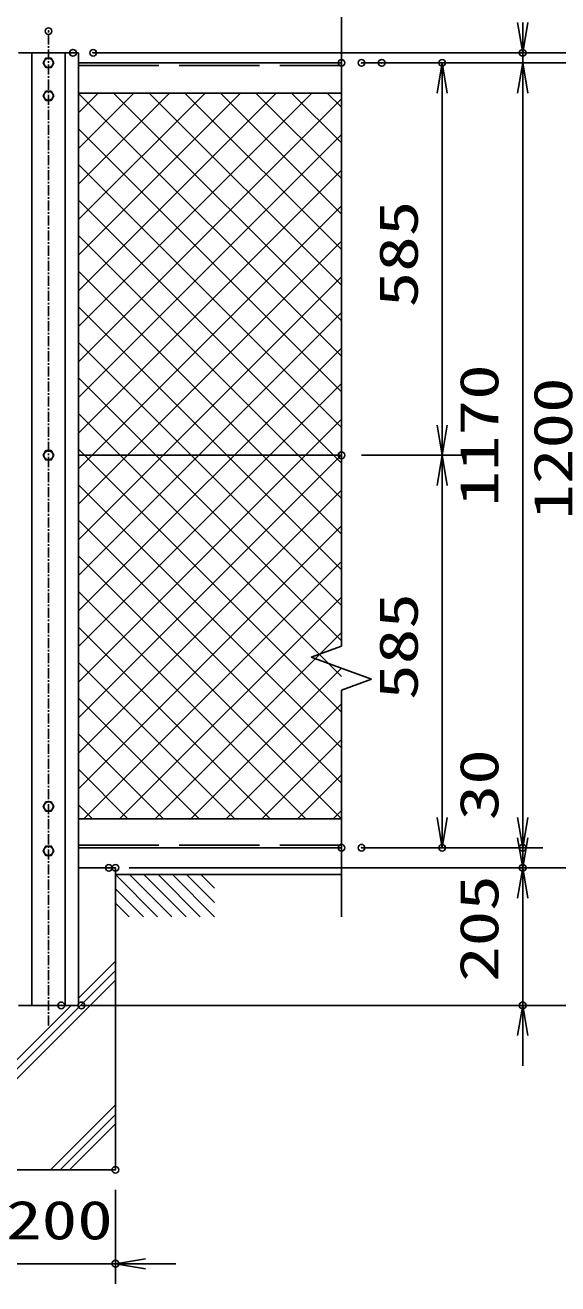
# Model space of a CAD drawing. Units: millimetres, scale not verified. Extents: x -4455 to 4455, y -3150 to 3150.
# Drawn here: x -1522 to -728, y -9 to 1867 of the extents above; entities that cross this region are included whole.
import ezdxf
from ezdxf.enums import TextEntityAlignment as Align

# ---------------------------------------------------------------- set-up
doc = ezdxf.new("R2010")
doc.units = ezdxf.units.MM
doc.header["$LTSCALE"] = 20
doc.header["$PDMODE"] = 32
doc.header["$PDSIZE"] = 10
doc.linetypes.add('DASHED', pattern=[7.5, 6, -1.5])
doc.linetypes.add('USER1', pattern=[1.125, 0.75, -0.125, 0.125, -0.125])
for name, color, linetype, lineweight in [('0-0_1', 7, 'Continuous', 25), ('0-1_2', 7, 'Continuous', 25), ('0-2_0', 4, 'Continuous', 25), ('0-4_EXTCNT-LMEC0', 4, 'Continuous', 25)]:
    doc.layers.add(name, color=color, linetype=linetype, lineweight=lineweight)
doc.layers.add('0-5_DEFPOINTS', color=7, linetype='Continuous')
doc.styles.add('ＭＳ ゴシック', font='')
doc.styles.get('ＭＳ ゴシック').set_extended_font_data('MS Gothic')

# ---------------------------------------------------------------- blocks, each defined once
blk = doc.blocks.new('DARROWS')
at = {"layer": '0-2_0', "color": 2}
blk.add_line((0, 0), (-19.982, 0), dxfattribs=at)
blk.add_lwpolyline([(-20, -3.333), (0, 0), (-20, 3.333)], dxfattribs=at)
blk = doc.blocks.new('X41')
at = {"layer": '0-2_0'}
for p, q in [((63878.6, 93577.1), (70834.9, 100533.4)), ((63878.6, 94637.7), (69774.3, 100533.4)), ((63878.6, 95698.4), (68713.6, 100533.4)), ((63878.6, 96759), (67652.9, 100533.4)), ((63878.6, 97819.7), (66592.3, 100533.4)), ((63878.6, 98880.4), (65531.6, 100533.4)), ((63878.6, 99941), (64470.9, 100533.4)), ((71718.6, 92683.7), (63878.6, 100523.8)), ((63878.6, 92516.4), (71718.6, 100356.4)), ((71718.6, 93744.4), (64929.6, 100533.4)), ((71718.6, 94805.1), (65990.3, 100533.4)), ((71718.6, 95865.7), (67050.9, 100533.4)), ((71718.6, 96926.4), (68111.6, 100533.4)), ((71718.6, 97987), (69172.2, 100533.4)), ((71718.6, 99047.7), (70232.9, 100533.4)), ((71718.6, 100108.4), (71293.6, 100533.4)), ((71718.6, 91623.1), (63878.6, 99463.1)), ((63878.6, 91455.7), (71718.6, 99295.8)), ((71718.6, 90562.4), (63878.6, 98402.4)), ((63878.6, 90395.1), (71718.6, 98235.1)), ((71718.6, 89501.8), (63878.6, 97341.8)), ((63878.6, 89334.4), (71718.6, 97174.4)), ((71718.6, 88441.1), (63878.6, 96281.1)), ((63878.6, 88273.8), (71718.6, 96113.8)), ((71718.6, 87380.4), (63878.6, 95220.5)), ((63878.6, 87213.1), (71718.6, 95053.1)), ((71718.6, 86319.8), (63878.6, 94159.8)), ((63878.6, 86152.4), (71718.6, 93992.5)), ((71718.6, 85259.1), (63878.6, 93099.1)), ((63878.6, 85091.8), (71718.6, 92931.8)), ((71718.6, 84198.5), (63878.6, 92038.5)), ((63878.6, 84031.1), (71718.6, 91871.1)), ((71718.6, 83137.8), (63878.6, 90977.8)), ((63878.6, 82970.5), (71718.6, 90810.5)), ((71718.6, 82077.1), (63878.6, 89917.2)), ((63878.6, 81909.8), (71718.6, 89749.8)), ((71718.6, 81016.5), (63878.6, 88856.5)), ((63878.6, 80849.1), (71718.6, 88689.2)), ((71718.6, 79955.8), (63878.6, 87795.8)), ((63878.6, 79788.5), (71718.6, 87628.5)), ((71718.6, 78895.2), (63878.6, 86735.2)), ((64044.2, 78893.4), (71718.6, 86567.8)), ((70659.7, 78893.4), (63878.6, 85674.5)), ((65104.8, 78893.4), (71718.6, 85507.2)), ((69599, 78893.4), (63878.6, 84613.8)), ((66165.5, 78893.4), (71718.6, 84446.5)), ((68538.4, 78893.4), (63878.6, 83553.2)), ((67226.1, 78893.4), (71718.6, 83385.9)), ((67477.7, 78893.4), (63878.6, 82492.5)), ((68286.8, 78893.4), (71718.6, 82325.2)), ((66417, 78893.4), (63878.6, 81431.9)), ((69347.5, 78893.4), (71718.6, 81264.5)), ((65356.4, 78893.4), (63878.6, 80371.2)), ((70408.1, 78893.4), (71718.6, 80203.9)), ((64295.7, 78893.4), (63878.6, 79310.5)), ((71468.8, 78893.4), (71718.6, 79143.2))]:
    blk.add_line(p, q, dxfattribs=at)

msp = doc.modelspace()

# ---------------------------------------------------------------- linework, layer by layer
at = {"layer": '0-0_1', "color": 4}
for p, q in [((-1050.44, 1880.64), (-1050.44, 1795.99)), ((-1050.44, 1795.99), (-1050.44, 940.94)), ((-1095.44, 924.56), (-1050.44, 940.94)), ((-1095.44, 924.56), (-1005.44, 891.8)), ((-1050.44, 875.42), (-1005.44, 891.8)), ((-1050.44, 875.42), (-1050.44, 651.95)), ((-1050.44, 651.95), (-1050.44, 537.76)), ((-1387.25, 600.64), (-1324.38, 537.76)), ((-1366.04, 600.64), (-1303.17, 537.76)), ((-1344.82, 600.64), (-1281.95, 537.76)), ((-1323.61, 600.64), (-1260.74, 537.76)), ((-1302.4, 600.64), (-1239.53, 537.76)), ((-1281.18, 600.64), (-1239.53, 558.98)), ((-1259.97, 600.64), (-1239.53, 580.19)), ((-1387.25, 579.42), (-1345.59, 537.76)), ((-1387.25, 558.21), (-1366.8, 537.76)), ((-1442.44, 416.44), (-1387.25, 471.64)), ((-1587.25, 257.49), (-1387.25, 457.49)), ((-1587.25, 243.35), (-1387.25, 443.35)), ((-1587.25, 271.64), (-1453.25, 405.64)), ((-1483.89, 160.64), (-1387.25, 257.28)), ((-1469.75, 160.64), (-1387.25, 243.13)), ((-1455.6, 160.64), (-1387.25, 228.99))]:
    msp.add_line(p, q, dxfattribs=at)
at = {"layer": '0-0_1', "color": 4, "linetype": 'USER1'}
msp.add_line((-1486.94, 375.64), (-1486.94, 1857.95), dxfattribs=at)
at = {"layer": '0-0_1'}
for p, q in [((-1511.94, 1825.63), (-1511.94, 405.64)), ((-1461.94, 405.64), (-1461.94, 1825.63)), ((-1442.44, 405.64), (-1442.44, 1825.63)), ((-1442.44, 1810.64), (-1050.44, 1810.64)), ((-1442.44, 1765.64), (-1050.44, 1765.64)), ((-1050.44, 1225.64), (-1442.44, 1225.64)), ((-1442.44, 683.64), (-1050.44, 683.64)), ((-1442.44, 640.64), (-1050.44, 640.64)), ((-1442.44, 610.64), (-1387.25, 610.64)), ((-1387.25, 160.64), (-1387.25, 610.64)), ((-1387.25, 600.64), (-1050.44, 600.64)), ((-1387.25, 600.64), (-1237.25, 600.64)), ((-1531.44, 405.64), (-1442.44, 405.64)), ((-1587.25, 160.64), (-1387.25, 160.64))]:
    msp.add_line(p, q, dxfattribs=at)
at = {"layer": '0-0_1', "linetype": 'DASHED'}
for p, q in [((-1442.44, 1806.64), (-1050.44, 1806.64)), ((-1442.44, 644.64), (-1050.44, 644.64))]:
    msp.add_line(p, q, dxfattribs=at)
at = {"layer": '0-1_2'}
for p, q in [((-1482.94, 1768.56), (-1490.94, 1768.56)), ((-1478.94, 1761.64), (-1482.94, 1768.56)), ((-1490.94, 1754.71), (-1482.94, 1754.71)), ((-1482.94, 1754.71), (-1478.94, 1761.64)), ((-1482.94, 709.06), (-1490.94, 709.06)), ((-1490.94, 695.21), (-1482.94, 695.21)), ((-1478.94, 702.14), (-1482.94, 709.06)), ((-1482.94, 695.21), (-1478.94, 702.14))]:
    msp.add_line(p, q, dxfattribs=at)
for points in [[(-1478.94, 1810.64), (-1482.94, 1817.56), (-1490.94, 1817.56), (-1494.94, 1810.64), (-1490.94, 1803.71), (-1482.94, 1803.71)], [(-1478.94, 1225.64), (-1482.94, 1232.56), (-1490.94, 1232.56), (-1494.94, 1225.64), (-1490.94, 1218.71), (-1482.94, 1218.71)], [(-1478.94, 636.14), (-1482.94, 643.06), (-1490.94, 643.06), (-1494.94, 636.14), (-1490.94, 629.21), (-1482.94, 629.21)]]:
    msp.add_lwpolyline(points, close=True, dxfattribs=at)
for points in [[(-1490.94, 1768.56), (-1494.94, 1761.64), (-1490.94, 1754.71)], [(-1490.94, 709.06), (-1494.94, 702.14), (-1490.94, 695.21)]]:
    msp.add_lwpolyline(points, dxfattribs=at)
for centre in [(-1486.94, 1810.64), (-1486.94, 1761.64), (-1486.94, 1225.64), (-1486.94, 702.14), (-1486.94, 636.14)]:
    msp.add_circle(centre, 6.93, dxfattribs=at)
at = {"layer": '0-2_0', "color": 7}
msp.add_line((-1531.44, 1825.63), (-1442.44, 1825.63), dxfattribs=at)
at = {"layer": '0-2_0', "color": 1}
for p, q in [((-1420.44, 1825.63), (-750.37, 1825.63)), ((-1390.44, 1825.63), (-534.37, 1825.63)), ((-1020.44, 1810.64), (-870.44, 1810.64)), ((-990.44, 1810.64), (-750.37, 1810.64)), ((-990.44, 1810.64), (-640.37, 1810.64)), ((-960.44, 1810.64), (-750.37, 1810.64)), ((-1020.44, 1225.64), (-870.44, 1225.64)), ((-1020.44, 1225.64), (-870.44, 1225.64)), ((-1020.44, 640.64), (-750.37, 640.64)), ((-1020.44, 640.64), (-870.44, 640.64)), ((-990.44, 640.64), (-750.37, 640.64)), ((-1366.94, 610.64), (-750.37, 610.64)), ((-1366.94, 610.64), (-750.37, 610.64)), ((-1357.25, 610.64), (-640.37, 610.64)), ((-1437.94, 405.64), (-750.37, 405.64)), ((-1407.94, 405.64), (-534.37, 405.64)), ((-1387.25, 130.64), (-1387.25, -9.39))]:
    msp.add_line(p, q, dxfattribs=at)
at = {"layer": '0-2_0', "color": 2}
for p, q in [((-780.37, 1810.64), (-780.37, 1825.63)), ((-900.44, 1270.64), (-900.44, 1765.64)), ((-780.37, 1765.64), (-780.37, 685.64)), ((-780.37, 1765.64), (-780.37, 1720.64)), ((-900.44, 1180.64), (-900.44, 685.64)), ((-780.37, 685.64), (-780.37, 730.64)), ((-780.37, 655.64), (-780.37, 700.64)), ((-780.37, 640.64), (-780.37, 610.64)), ((-780.37, 610.64), (-780.37, 405.64)), ((-780.37, 565.64), (-780.37, 520.64)), ((-780.37, 360.64), (-780.37, 315.64)), ((-1587.25, 20.61), (-1387.25, 20.61)), ((-1342.25, 20.61), (-1297.25, 20.61))]:
    msp.add_line(p, q, dxfattribs=at)
at = {"layer": '0-5_DEFPOINTS'}
for p in [(-1486.94, 1857.95), (-1450.44, 1825.63), (-1420.44, 1825.63), (-780.37, 1825.63), (-1050.44, 1810.64), (-1020.44, 1810.64), (-990.44, 1810.64), (-900.44, 1810.64), (-1050.44, 1225.64), (-1050.44, 640.64), (-1020.44, 640.64), (-900.44, 640.64), (-780.37, 640.64), (-1396.94, 610.64), (-1387.25, 610.64), (-780.37, 610.64), (-1467.94, 405.64), (-1437.94, 405.64), (-780.37, 405.64), (-1387.25, 160.64), (-1387.25, 20.61)]:
    msp.add_point(p, dxfattribs=at)

# ---------------------------------------------------------------- block references
at = {"layer": '0-2_0', "xscale": 2.25, "yscale": 2.25}
for p, rotation in [((-780.37, 1825.63), 270), ((-900.44, 1810.64), 90), ((-780.37, 1810.64), 90), ((-780.37, 1810.64), 90), ((-900.44, 1225.64), 270), ((-900.44, 1225.64), 90), ((-900.44, 640.64), 270), ((-780.37, 640.64), 270), ((-780.37, 640.64), 270), ((-780.37, 610.64), 270), ((-780.37, 610.64), 90), ((-780.37, 405.64), 90), ((-1387.25, 20.61), 180)]:
    msp.add_blockref('DARROWS', p, dxfattribs=dict(at, rotation=rotation))
at = {"layer": '0-4_EXTCNT-LMEC0', "xscale": 0.05, "yscale": 0.05}
msp.add_blockref('X41', (-4636.37, -3261.03), dxfattribs=at)

# ---------------------------------------------------------------- texts
at = {"layer": '0-2_0', "color": 3, "style": 'ＭＳ ゴシック', "width": 1.35}
for s, p in [('585', (-919.34, 1446.14)), ('1170', (-799.27, 1149.14)), ('1200', (-689.27, 1129.64)), ('585', (-919.34, 861.14)), ('30', (-799.27, 681.47)), ('205', (-799.27, 440.64))]:
    msp.add_text(s, height=57.77, rotation=90, dxfattribs=at).set_placement(p, align=Align.BOTTOM_LEFT)
msp.add_text('200', height=57.77, dxfattribs=at).set_placement((-1550.25, 39.51), align=Align.BOTTOM_LEFT)

doc.saveas('drawing.dxf')
